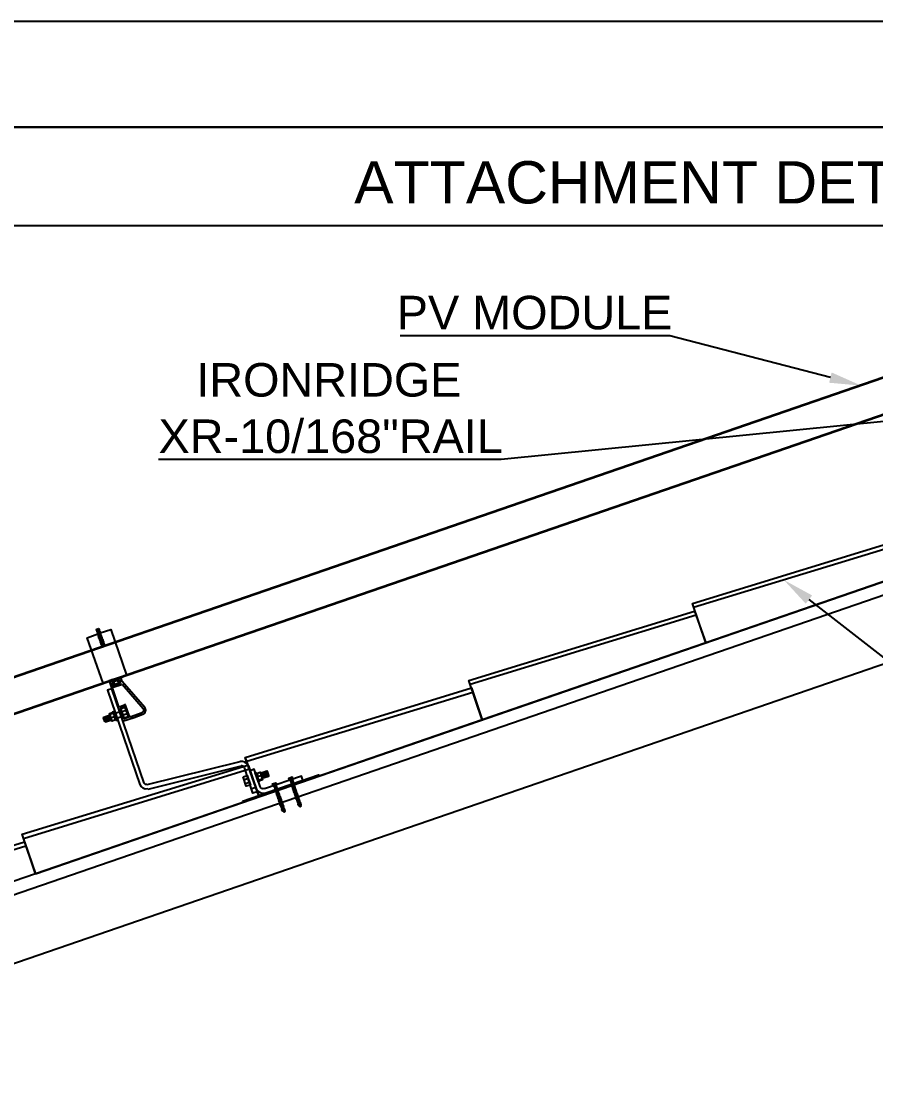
# Model space of a CAD drawing. Header units: inches. Extents: x 347 to 7477, y 1065 to 7514.
# Drawn here: x 2729.4 to 2971.6, y 5603.1 to 5907.4 of the extents above; entities that cross this region are included whole.
import ezdxf

# ---------------------------------------------------------------- set-up
doc = ezdxf.new("R2010")
doc.units = ezdxf.units.IN
doc.header["$MEASUREMENT"] = 0
for name, color, linetype in [('PDF6_0', 7, 'Continuous'), ('PDF6_PDF15_PV-ROOF', 7, 'Continuous'), ('PDF6_PDF15_STRUCTURE', 7, 'Continuous'), ('PDF6_PDF4_Geometry', 7, 'Continuous'), ('PDF6_PDF_Geometry', 7, 'Continuous'), ('PDF6_Text', 7, 'Continuous')]:
    doc.layers.add(name, color=color, linetype=linetype)
for name, color, linetype, true_color in [('PDF6_PDF15_A-PV-HARDWARE', 7, 'Continuous', 0xd9d9d9), ('PDF6_PDF15_PV-ARRAY-MOUNT', 7, 'Continuous', 0x720000), ('PDF6_PDF15_PV-ARRAY-RAIL', 7, 'Continuous', 0x009325)]:
    doc.layers.add(name, color=color, linetype=linetype, true_color=true_color)
doc.styles.add('PDF Arial', font='arial.ttf')

msp = doc.modelspace()

# ---------------------------------------------------------------- linework, layer by layer
at = {"layer": 'PDF6_0', "lineweight": 25}
msp.add_lwpolyline([(2162.57, 5907.37), (2162.57, 4807.46), (3862.43, 4807.46), (3862.43, 5907.37)], close=True, dxfattribs=at)
for points in [[(2958.78, 5806.38), (2913.28, 5818.18), (2836.81, 5818.18)], [(2975.85, 5794.12), (2865.42, 5783.13), (2768.24, 5783.13)], [(2952.7, 5743.44), (3011, 5698.12), (3148.95, 5698.12)]]:
    msp.add_lwpolyline(points, dxfattribs=at)
at = {"layer": 'PDF6_0', "transparency": 33554559}
for points in [[(2959.14, 5807.83), (2967.5, 5804.11), (2958.42, 5804.92)], [(2951.79, 5742.26), (2945.61, 5748.98), (2953.6, 5744.62)]]:
    msp.add_solid(points, dxfattribs=at)
at = {"layer": 'PDF6_PDF15_A-PV-HARDWARE', "lineweight": 25}
for points in [[(2751.71, 5733.99), (2754.71, 5734.99), (2759.16, 5722.01), (2752.53, 5719.74), (2747.99, 5732.63), (2750.99, 5733.72)], [(2750.71, 5734.99), (2750.53, 5734.81), (2751.44, 5735.08)], [(2750.53, 5734.81), (2750.71, 5734.81), (2750.62, 5734.63), (2751.53, 5734.99)], [(2750.62, 5734.63), (2750.8, 5734.63), (2750.71, 5734.54), (2751.53, 5734.81)], [(2751.26, 5735.17), (2750.71, 5734.99), (2751.26, 5735.17)], [(2750.71, 5734.81), (2751.26, 5734.99), (2751.44, 5735.08), (2751.26, 5735.17)], [(2750.71, 5734.54), (2750.9, 5734.45), (2750.71, 5734.36), (2751.53, 5734.63)], [(2750.71, 5734.36), (2750.9, 5734.36), (2750.8, 5734.18), (2751.62, 5734.45)], [(2750.8, 5734.63), (2751.35, 5734.81), (2751.53, 5734.99), (2751.26, 5734.99)], [(2750.8, 5734.18), (2750.9, 5734.18), (2750.9, 5733.99), (2751.71, 5734.36)], [(2750.9, 5734.45), (2751.44, 5734.63), (2751.53, 5734.81), (2751.35, 5734.81)], [(2750.9, 5734.36), (2751.53, 5734.54), (2751.53, 5734.63), (2751.44, 5734.63)], [(2750.9, 5734.18), (2751.53, 5734.36), (2751.62, 5734.45), (2751.53, 5734.54)], [(2750.9, 5733.99), (2750.99, 5733.99), (2750.9, 5733.81), (2751.71, 5734.18)], [(2750.9, 5733.81), (2751.08, 5733.81), (2750.9, 5733.72), (2751.8, 5733.99)], [(2750.9, 5733.72), (2751.08, 5733.63), (2750.99, 5733.54), (2751.89, 5733.81)], [(2750.99, 5733.99), (2751.53, 5734.18), (2751.71, 5734.36), (2751.53, 5734.36)], [(2750.99, 5733.54), (2751.17, 5733.54), (2751.08, 5733.36), (2751.89, 5733.63)], [(2751.08, 5733.81), (2751.62, 5733.99), (2751.71, 5734.18), (2751.53, 5734.18)], [(2751.08, 5733.63), (2751.71, 5733.9), (2751.8, 5733.99), (2751.62, 5733.99)], [(2751.08, 5733.36), (2751.26, 5733.36), (2751.08, 5733.18), (2751.89, 5733.54)], [(2751.08, 5733.18), (2751.26, 5733.18), (2751.17, 5733.09), (2751.99, 5733.36)], [(2751.17, 5733.54), (2751.71, 5733.72), (2751.89, 5733.81), (2751.71, 5733.9)], [(2751.17, 5733.09), (2751.26, 5732.99), (2751.26, 5732.9), (2752.08, 5733.18)], [(2751.26, 5735.17), (2751.26, 5735.17)], [(2751.26, 5733.36), (2751.8, 5733.54), (2751.89, 5733.63), (2751.71, 5733.72)], [(2751.26, 5733.18), (2751.89, 5733.36), (2751.89, 5733.54), (2751.8, 5733.54)], [(2751.26, 5732.99), (2751.89, 5733.18), (2751.99, 5733.36), (2751.89, 5733.36)], [(2751.26, 5732.9), (2751.35, 5732.9), (2751.26, 5732.81), (2752.08, 5732.99)], [(2751.26, 5732.81), (2751.44, 5732.72), (2751.26, 5732.54), (2752.17, 5732.9)], [(2751.35, 5732.9), (2751.89, 5733.09), (2752.08, 5733.18), (2751.89, 5733.18)], [(2751.44, 5732.72), (2751.99, 5732.9), (2752.08, 5732.99), (2751.89, 5733.09)], [(2751.53, 5732.54), (2752.08, 5732.81), (2752.17, 5732.9), (2751.99, 5732.9)], [(2751.53, 5732.36), (2752.08, 5732.54), (2752.26, 5732.72), (2752.08, 5732.81)], [(2755.98, 5731.36), (2749.26, 5729)], [(2751.26, 5732.54), (2751.53, 5732.54), (2751.35, 5732.45), (2752.26, 5732.72)], [(2751.35, 5732.45), (2751.53, 5732.36), (2751.44, 5732.27), (2752.26, 5732.54)], [(2751.44, 5732.27), (2751.62, 5732.27), (2751.53, 5732.18), (2752.26, 5732.36)], [(2751.53, 5732.18), (2751.71, 5732.09), (2751.53, 5732), (2752.35, 5732.27)], [(2751.53, 5732), (2751.71, 5732), (2751.62, 5731.81), (2752.44, 5732.09)], [(2751.62, 5732.27), (2752.17, 5732.45), (2752.26, 5732.54), (2752.08, 5732.54)], [(2751.62, 5731.81), (2751.71, 5731.81), (2751.71, 5731.63), (2752.53, 5732)], [(2751.71, 5732.09), (2752.26, 5732.27), (2752.26, 5732.36), (2752.17, 5732.45)], [(2751.71, 5732), (2752.26, 5732.18), (2752.35, 5732.27), (2752.26, 5732.27)], [(2751.71, 5731.81), (2752.26, 5732), (2752.44, 5732.09), (2752.26, 5732.18)], [(2751.71, 5731.63), (2751.8, 5731.54), (2751.71, 5731.45), (2752.53, 5731.81)], [(2751.71, 5731.45), (2751.89, 5731.45), (2751.71, 5731.36), (2752.62, 5731.63)], [(2751.71, 5731.36), (2751.89, 5731.27), (2751.8, 5731.18), (2752.71, 5731.45)], [(2751.8, 5731.54), (2752.35, 5731.81), (2752.53, 5732), (2752.26, 5732)], [(2751.8, 5731.18), (2751.99, 5731.18), (2751.89, 5731), (2752.71, 5731.27)], [(2751.89, 5731.45), (2752.44, 5731.63), (2752.53, 5731.81), (2752.35, 5731.81)], [(2751.89, 5731.27), (2752.53, 5731.54), (2752.62, 5731.63), (2752.44, 5731.63)], [(2751.89, 5731), (2752.08, 5731), (2751.89, 5730.81), (2752.71, 5731.18)], [(2751.89, 5730.81), (2752.08, 5730.81), (2751.99, 5730.72), (2752.8, 5731)], [(2751.99, 5731.18), (2752.53, 5731.36), (2752.71, 5731.45), (2752.53, 5731.54)], [(2751.99, 5730.72), (2752.08, 5730.63), (2752.08, 5730.54), (2752.89, 5730.81)], [(2752.08, 5731), (2752.62, 5731.18), (2752.71, 5731.27), (2752.53, 5731.36)], [(2752.08, 5730.81), (2752.71, 5731), (2752.71, 5731.18), (2752.62, 5731.18)], [(2752.08, 5730.63), (2752.71, 5730.81), (2752.8, 5731), (2752.71, 5731)], [(2752.08, 5730.54), (2752.17, 5730.54), (2752.08, 5730.36), (2752.89, 5730.63)], [(2752.08, 5730.36), (2752.26, 5730.36), (2752.08, 5730.18), (2752.98, 5730.54)], [(2752.08, 5730.18), (2752.26, 5730.18), (2752.17, 5730.09), (2753.07, 5730.36)], [(2752.17, 5730.54), (2752.71, 5730.72), (2752.89, 5730.81), (2752.71, 5730.81)], [(2752.26, 5730), (2752.17, 5730.09)], [(2752.26, 5730.36), (2752.8, 5730.54), (2752.89, 5730.63), (2752.71, 5730.72)], [(2752.26, 5730.18), (2752.89, 5730.36), (2752.98, 5730.54), (2752.8, 5730.54)], [(2752.89, 5730.36), (2753.07, 5730.36), (2752.98, 5730.27)], [(2756.16, 5721.01), (2756.16, 5720.92), (2755.53, 5720.73), (2755.53, 5720.64), (2755.62, 5720.55), (2756.16, 5720.73), (2756.34, 5720.92), (2755.53, 5720.64), (2756.34, 5720.92), (2756.16, 5720.73), (2755.62, 5720.55), (2755.53, 5720.46), (2755.71, 5720.46), (2755.53, 5720.37)], [(2755.71, 5720.28), (2756.34, 5720.46), (2756.44, 5720.55), (2756.25, 5720.64), (2756.34, 5720.73), (2756.16, 5720.73), (2756.34, 5720.73), (2755.53, 5720.46), (2755.62, 5720.55), (2755.53, 5720.64)], [(2755.71, 5720.46), (2756.25, 5720.64)], [(2756.16, 5720.92), (2756.34, 5720.92)], [(2755.62, 5720.19), (2755.71, 5720.28), (2755.53, 5720.37), (2756.44, 5720.55)], [(2755.53, 5720.1), (2755.71, 5719.37)], [(2756.34, 5720.46), (2756.53, 5720.46)], [(2756.62, 5720.55), (2756.89, 5719.74)], [(2755.71, 5711.11), (2757.8, 5711.92)], [(2757.34, 5711.47), (2757.25, 5711.74)], [(2757.53, 5710.74), (2757.43, 5711.74)], [(2757.71, 5710.29), (2757.62, 5711.83)], [(2757.89, 5710.38), (2757.89, 5711.74), (2758.98, 5712.11)], [(2752.71, 5709.93), (2752.71, 5710.11), (2753.17, 5708.75), (2752.98, 5708.84), (2752.62, 5709.93), (2752.71, 5710.11), (2754.53, 5710.74), (2754.53, 5709.2)], [(2752.98, 5709.11), (2752.89, 5710.2)], [(2753.26, 5708.75), (2753.07, 5710.29)], [(2753.17, 5708.75), (2754.98, 5709.29)], [(2753.44, 5708.84), (2753.26, 5710.29)], [(2753.62, 5708.93), (2753.53, 5710.38)], [(2753.8, 5708.93), (2753.71, 5710.47)], [(2753.98, 5709.02), (2753.89, 5710.56)], [(2754.16, 5709.11), (2754.07, 5710.56)], [(2756.07, 5709.29), (2755.07, 5708.93), (2754.35, 5711.11), (2755.35, 5711.47)], [(2754.35, 5709.11), (2754.35, 5710.65)], [(2754.44, 5710.93), (2755.35, 5711.29)], [(2754.71, 5709.29), (2754.71, 5710.11)], [(2755.8, 5710.2), (2754.8, 5709.93)], [(2754.89, 5709.29), (2754.89, 5709.38)], [(2756.16, 5709.74), (2758.25, 5710.47)], [(2758.07, 5710.47), (2758.07, 5710.93)], [(2759.34, 5711.02), (2758.25, 5710.65)], [(2796.03, 5694.12), (2797.03, 5694.49), (2797.76, 5692.31), (2796.76, 5692.04)], [(2798.94, 5694.76), (2797.12, 5694.12)], [(2797.21, 5694.12), (2797.21, 5694.12)], [(2797.39, 5694.21), (2797.39, 5693.31)], [(2799.39, 5693.4), (2799.48, 5693.58), (2799.12, 5694.67), (2798.94, 5694.76), (2799.39, 5693.31), (2797.58, 5692.67)], [(2797.58, 5694.31), (2797.58, 5692.76)], [(2797.76, 5694.31), (2797.85, 5692.85)], [(2797.94, 5694.4), (2798.03, 5692.85)], [(2798.12, 5694.49), (2798.21, 5692.94)], [(2798.3, 5694.49), (2798.39, 5693.03)], [(2798.48, 5694.58), (2798.58, 5693.13)], [(2798.67, 5694.67), (2798.85, 5693.13)], [(2798.85, 5694.67), (2799.03, 5693.22)], [(2799.12, 5694.31), (2799.21, 5693.31)], [(2799.39, 5693.58), (2799.39, 5693.31)], [(2792.49, 5692.31), (2793.58, 5692.76)], [(2792.85, 5691.31), (2794.03, 5691.67)], [(2797.67, 5692.49), (2796.76, 5692.22)]]:
    msp.add_lwpolyline(points, dxfattribs=at)
for points in [[(2757.25, 5719.92), (2756.98, 5720.64), (2755.07, 5719.92), (2755.35, 5719.28)], [(2755.35, 5711.74), (2755.53, 5711.74), (2756.44, 5709.11), (2756.34, 5709.11)], [(2759.61, 5710.2), (2758.52, 5709.84), (2757.53, 5712.56), (2758.71, 5712.92)], [(2792.22, 5693.13), (2793.4, 5693.58), (2794.31, 5690.85), (2793.13, 5690.49)], [(2796.76, 5691.67), (2796.58, 5691.67), (2795.67, 5694.31), (2795.76, 5694.4)]]:
    msp.add_lwpolyline(points, close=True, dxfattribs=at)
msp.add_lwpolyline([(2795.78, 5694.49, -0.221789), (2796.3, 5693.31), (2797.3, 5693.58)], format="xyb", dxfattribs=at)
for centre, radius, start, end in [((2756.12, 5711.52), 0.863, 159.5106, 210.7726), ((2756.3, 5711.06), 0.863, 176.6106, 231.3116), ((2757.21, 5710.24), 1.5, 177.6599, 227.6807), ((2795.62, 5692.63), 0.863, 354.5783, 49.2792), ((2795.9, 5692.08), 0.863, 339.5051, 30.7726)]:
    msp.add_arc(centre, radius, start, end, dxfattribs=at)
at = {"layer": 'PDF6_PDF15_PV-ARRAY-MOUNT', "lineweight": 25}
for points in [[(2764.15, 5691.4), (2754.98, 5718.1), (2753.8, 5717.74), (2762.97, 5691.04)], [(2765.06, 5690.95), (2791.4, 5697.48)], [(2765.34, 5689.67), (2791.76, 5696.3)], [(2793.76, 5696.3), (2796.21, 5688.95), (2795.03, 5688.58), (2792.58, 5695.85)], [(2800.66, 5690.85), (2800.57, 5691.22), (2801.48, 5691.49), (2801.57, 5691.13)], [(2800.57, 5690.76), (2801.75, 5691.13), (2800.57, 5690.67)], [(2800.94, 5690.85), (2800.85, 5691.31)], [(2801.39, 5691.04), (2801.3, 5691.4)], [(2805.3, 5692.4), (2805.2, 5692.76), (2806.11, 5693.13), (2806.2, 5692.76)], [(2805.2, 5692.31), (2806.39, 5692.67), (2805.2, 5692.31)], [(2805.57, 5692.49), (2805.39, 5692.85)], [(2806.02, 5692.58), (2805.84, 5693.03)], [(2795.85, 5690.13), (2794.67, 5689.76)], [(2801.66, 5688.49), (2801.66, 5688.49)], [(2801.75, 5688.13), (2801.75, 5688.13)], [(2801.84, 5687.86), (2801.84, 5687.86)], [(2801.94, 5687.68), (2801.94, 5687.68)], [(2802.03, 5687.4), (2802.03, 5687.4)], [(2802.39, 5688.49), (2802.39, 5688.49)], [(2802.48, 5688.31), (2802.48, 5688.31)], [(2802.57, 5688.04), (2802.57, 5688.04)], [(2802.66, 5687.77), (2802.66, 5687.77)], [(2802.84, 5687.49), (2802.84, 5687.49)], [(2802.84, 5687.22), (2802.84, 5687.22)], [(2806.2, 5690.04), (2806.2, 5690.04)], [(2806.29, 5690.13), (2806.29, 5690.13)], [(2806.29, 5689.76), (2806.29, 5689.76)], [(2806.39, 5689.49), (2806.39, 5689.49)], [(2806.48, 5689.67), (2806.48, 5689.67)], [(2806.48, 5689.22), (2806.48, 5689.22)], [(2806.66, 5688.95), (2806.66, 5688.95)], [(2806.66, 5688.67), (2806.66, 5688.67)], [(2806.84, 5688.49), (2806.84, 5688.49)], [(2806.84, 5688.22), (2806.84, 5688.22)], [(2806.93, 5687.86), (2806.93, 5687.86)], [(2807.02, 5690.04), (2807.02, 5690.04)], [(2807.02, 5687.68), (2807.02, 5687.68)], [(2807.11, 5689.86), (2807.11, 5689.86)], [(2807.11, 5689.49), (2807.2, 5689.31), (2807.29, 5689.04)], [(2807.11, 5687.4), (2807.11, 5687.4)], [(2807.2, 5689.58), (2807.2, 5689.58)], [(2807.29, 5689.31), (2807.29, 5689.31)], [(2807.38, 5689.04), (2807.38, 5689.04)], [(2807.48, 5688.86), (2807.48, 5688.86)], [(2807.57, 5688.49), (2807.57, 5688.49)], [(2807.57, 5687.95), (2807.57, 5687.95)], [(2807.66, 5688.31), (2807.66, 5688.31)], [(2807.75, 5688.04), (2807.75, 5688.04)], [(2807.84, 5687.77), (2807.84, 5687.77)], [(2807.93, 5687.49), (2807.93, 5687.49)], [(2808.02, 5687.22), (2808.02, 5687.22)], [(2802.12, 5687.13), (2802.12, 5687.13)], [(2802.21, 5686.86), (2802.21, 5686.86)], [(2802.3, 5687.04), (2802.3, 5687.04)], [(2802.3, 5686.59), (2802.3, 5686.59)], [(2802.39, 5686.31), (2802.39, 5686.31)], [(2802.48, 5686.04), (2802.48, 5686.04)], [(2802.57, 5685.86), (2802.57, 5685.86)], [(2802.57, 5685.59), (2802.57, 5685.59)], [(2802.75, 5685.22), (2802.75, 5685.22)], [(2802.84, 5685.04), (2802.84, 5685.04)], [(2802.93, 5684.77), (2802.93, 5684.77)], [(2803.03, 5686.95), (2803.03, 5686.95)], [(2803.03, 5686.68), (2803.03, 5686.68)], [(2803.03, 5684.5), (2803.03, 5684.5)], [(2803.12, 5686.5), (2803.12, 5686.5)], [(2803.12, 5684.22), (2803.12, 5684.22)], [(2803.21, 5686.22), (2803.21, 5686.22)], [(2803.3, 5685.86), (2803.3, 5685.86)], [(2803.3, 5685.59), (2803.3, 5685.59)], [(2803.3, 5684.13), (2803.3, 5684.13)], [(2803.39, 5685.68), (2803.39, 5685.68)], [(2803.48, 5685.41), (2803.48, 5685.41)], [(2803.57, 5685.04), (2803.66, 5684.86)], [(2803.66, 5685.13), (2803.66, 5685.13)], [(2803.66, 5684.86), (2803.66, 5684.86)], [(2803.75, 5684.68), (2803.75, 5684.68)], [(2803.84, 5684.32), (2803.84, 5684.32)], [(2807.2, 5687.13), (2807.2, 5687.13)], [(2807.29, 5686.86), (2807.29, 5686.86)], [(2807.38, 5686.68), (2807.38, 5686.68)], [(2807.48, 5686.59), (2807.57, 5686.4)], [(2807.48, 5686.31), (2807.48, 5686.31)], [(2807.66, 5686.04), (2807.66, 5686.04)], [(2807.66, 5685.86), (2807.66, 5685.86)], [(2807.75, 5685.59), (2807.75, 5685.59)], [(2807.84, 5685.5), (2807.93, 5685.41)], [(2807.84, 5685.31), (2807.84, 5685.31)], [(2807.93, 5685.04), (2807.93, 5685.04)], [(2807.93, 5685.04), (2807.93, 5685.04)], [(2808.02, 5685.22), (2808.02, 5685.22)], [(2808.11, 5686.95), (2808.11, 5686.95)], [(2808.11, 5686.4), (2808.11, 5686.4)], [(2808.2, 5686.68), (2808.2, 5686.68)], [(2808.2, 5686.5), (2808.2, 5686.5)], [(2808.38, 5686.22), (2808.38, 5686.22)], [(2808.47, 5685.95), (2808.47, 5685.95)], [(2808.57, 5685.68), (2808.57, 5685.68)], [(2808.57, 5685.31), (2808.57, 5685.31)], [(2808.66, 5685.41), (2808.66, 5685.41)], [(2808.75, 5685.13), (2808.75, 5685.13)], [(2808.75, 5685.13), (2808.75, 5685.13)], [(2803.21, 5684.04), (2803.21, 5684.04)], [(2803.21, 5683.68), (2803.21, 5683.68)], [(2803.39, 5683.5), (2803.39, 5683.5)], [(2803.39, 5683.5), (2803.39, 5683.5)], [(2803.93, 5684.04), (2803.93, 5684.04)], [(2803.93, 5683.77), (2803.93, 5683.77)], [(2804.02, 5683.86), (2804.02, 5683.86)], [(2804.12, 5683.59), (2804.12, 5683.59)], [(2804.12, 5683.59), (2804.12, 5683.59)]]:
    msp.add_lwpolyline(points, dxfattribs=at)
for points in [[(2798.22, 5689.82, -0.414214), (2797.03, 5690.4), (2795.4, 5695.3), (2794.22, 5694.85), (2795.85, 5690.04)], [(2795.79, 5690.08, 0.414214), (2798.67, 5688.67), (2809.2, 5692.22), (2808.75, 5693.4), (2798.3, 5689.76)], [(2800.94, 5690.67), (2801.66, 5688.67), (2801.66, 5688.49, 0.019607), (2801.99, 5688.57, -0.015171), (2802.22, 5688.58, -0.183367), (2802.39, 5688.49), (2802.39, 5688.31, 0.183331), (2802.29, 5688.3, 0.015173), (2802.1, 5688.31, -0.019609), (2801.74, 5688.24, -0.082947), (2801.66, 5688.23)], [(2801.48, 5690.85), (2802.21, 5688.86), (2802.3, 5688.49, 0.063555), (2802.38, 5688.62, 0.021195), (2802.19, 5688.58, 0.003428), (2801.68, 5688.52, -0.207224), (2801.63, 5688.52, -0.015268), (2801.71, 5688.54)], [(2805.57, 5692.31), (2806.2, 5690.22), (2806.29, 5690.04, 0.019607), (2806.62, 5690.12, -0.015173), (2806.79, 5690.18, -0.021192), (2806.98, 5690.22)], [(2806.11, 5692.49), (2806.84, 5690.4), (2806.93, 5690.13, -0.063555), (2806.93, 5690.04), (2807.02, 5689.86, 0.183367), (2806.91, 5689.94)], [(2801.72, 5688.34, 0.207224), (2801.82, 5688.31, -0.003428), (2802.34, 5688.42)], [(2802.47, 5688.34, -0.063555), (2802.39, 5688.22), (2802.48, 5688.04, 0.063553), (2802.57, 5688.1, 0.021186), (2802.36, 5688.04, 0.015173), (2802.12, 5688.05, -0.019607), (2801.83, 5687.98, -0.082964), (2801.72, 5687.95)], [(2801.74, 5688.17, -0.015271), (2801.84, 5688.22), (2801.75, 5688.4)], [(2802.46, 5687.97, 0.183363), (2802.36, 5688.02, 0.003429), (2801.84, 5687.95), (2801.84, 5688.13)], [(2801.93, 5687.5, 0.207221), (2802.08, 5687.51, -0.003429), (2802.55, 5687.58, -0.183367), (2802.66, 5687.49), (2802.55, 5687.7, 0.183363), (2802.5, 5687.76, 0.063553), (2802.57, 5687.86), (2802.57, 5687.77)], [(2801.94, 5687.86), (2802.03, 5687.68), (2802.02, 5687.45, 0.019609), (2802.3, 5687.51, -0.015173), (2802.56, 5687.55, -0.02119), (2802.75, 5687.56, -0.063553), (2802.75, 5687.4), (2802.83, 5687.25, -0.063555), (2802.84, 5687.13), (2802.84, 5686.95)], [(2802.78, 5687.31, 0.021188), (2802.64, 5687.35, 0.003424), (2802.12, 5687.31), (2802.21, 5687.22, 0.015276), (2802.1, 5687.14, -0.08295), (2801.99, 5687.13)], [(2802.75, 5687.21, 0.183362), (2802.71, 5687.27, 0.015173), (2802.49, 5687.23)], [(2806.17, 5690.04, 0.082964), (2806.24, 5690.05, -0.015273), (2806.26, 5690.17)], [(2806.29, 5689.95), (2806.39, 5689.86, 0.015276), (2806.28, 5689.77, 0.082962), (2806.32, 5689.83, -0.003424), (2806.82, 5689.9, -0.021192), (2806.98, 5689.94, -0.063553), (2806.95, 5689.85)], [(2806.28, 5689.87, 0.019609), (2806.61, 5689.92, -0.015173), (2806.83, 5689.92)], [(2806.9, 5690.08, 0.183367), (2806.82, 5690.17, 0.003424), (2806.33, 5690.08)], [(2806.39, 5689.67), (2806.43, 5689.55, 0.015276), (2806.38, 5689.5, 0.082952), (2806.48, 5689.49), (2806.58, 5689.33, -0.003428), (2807.01, 5689.4, -0.021195), (2807.17, 5689.35, 0.183367), (2807.1, 5689.38, 0.015173), (2806.88, 5689.35)], [(2806.79, 5689.37, -0.019609), (2806.44, 5689.34, 0.207224), (2806.55, 5689.31, 0.015276), (2806.46, 5689.23, 0.082952), (2806.57, 5689.22)], [(2807.08, 5689.13, -0.021186), (2807.3, 5689.19, -0.063553), (2807.18, 5689.11, 0.003429), (2806.73, 5689.04, -0.207224), (2806.61, 5689.1, 0.015267), (2806.52, 5689.08)], [(2806.62, 5688.88, 0.207224), (2806.7, 5688.83, 0.015267), (2806.63, 5688.81, 0.082954), (2806.73, 5688.77)], [(2806.66, 5689.22), (2806.66, 5689.04, 0.019607), (2806.98, 5689.12)], [(2807.06, 5688.87, -0.019609), (2806.75, 5688.77), (2806.66, 5688.95)], [(2806.68, 5688.49, 0.082953), (2806.81, 5688.51, 0.207224), (2806.91, 5688.5)], [(2807.39, 5688.92, -0.063553), (2807.27, 5688.84, 0.003429), (2806.8, 5688.78)], [(2806.8, 5688.57, -0.003428), (2807.28, 5688.58, -0.021195), (2807.46, 5688.62, -0.063555), (2807.48, 5688.49), (2807.57, 5688.31, -0.063555), (2807.57, 5688.22), (2807.66, 5688.04)], [(2807.48, 5688.3, 0.183331), (2807.38, 5688.3, 0.015173), (2807.18, 5688.31, -0.019607), (2806.83, 5688.25, -0.015264), (2806.85, 5688.28)], [(2807.38, 5688.67), (2807.38, 5688.58, 0.015173), (2807.12, 5688.54, -0.019607), (2806.84, 5688.49), (2806.84, 5688.67)], [(2806.84, 5688.4), (2806.93, 5688.31, -0.003428), (2807.42, 5688.42, -0.021192), (2807.62, 5688.4)], [(2807.64, 5688.11, 0.021195), (2807.51, 5688.15, 0.003428), (2807.03, 5688.06, -0.207224), (2806.89, 5688.07)], [(2806.93, 5688.13), (2807.02, 5687.95, -0.082954), (2806.9, 5687.99, -0.015267), (2806.97, 5688.01, 0.019609), (2807.24, 5688.05, -0.015173), (2807.47, 5688.11)], [(2807.07, 5687.69, -0.082951), (2806.97, 5687.72, -0.015267), (2807.1, 5687.7, 0.019607), (2807.43, 5687.75)], [(2806.99, 5687.79, 0.207224), (2807.12, 5687.79, -0.003428), (2807.64, 5687.84, -0.021192), (2807.75, 5687.83, -0.063553), (2807.65, 5687.76, -0.183363), (2807.75, 5687.68), (2807.84, 5687.49)], [(2807, 5689.04, -0.015173), (2807.2, 5689.03, -0.183363), (2807.29, 5688.95), (2807.38, 5688.86)], [(2807.04, 5689.57, 0.063553), (2807.11, 5689.65, 0.021192), (2807.01, 5689.66, -0.183367), (2807.11, 5689.58), (2807.02, 5689.76)], [(2807.02, 5687.86), (2807.11, 5687.68), (2807.2, 5687.49, 0.015267), (2807.06, 5687.45, 0.019609), (2807.42, 5687.5, -0.015173), (2807.71, 5687.55, -0.183362), (2807.74, 5687.48, 0.063553), (2807.84, 5687.56)], [(2807.29, 5688.75, 0.183362), (2807.23, 5688.83, 0.015173), (2807.03, 5688.78)], [(2807.81, 5687.63, 0.021186), (2807.63, 5687.57, 0.003429), (2807.16, 5687.51, -0.207224), (2807.08, 5687.52)], [(2807.08, 5687.45, 0.082954), (2807.2, 5687.4), (2807.29, 5687.22, 0.019609), (2807.61, 5687.28, -0.015173), (2807.83, 5687.29, -0.183367), (2807.9, 5687.26)], [(2807.17, 5687.34, 0.207224), (2807.24, 5687.29, 0.015267), (2807.15, 5687.27)], [(2807.84, 5687.4), (2807.93, 5687.22, -0.063555), (2807.93, 5687.13), (2808.02, 5687.04, 0.183367), (2807.91, 5687.04, 0.015173), (2807.66, 5687.05, -0.019607), (2807.28, 5686.98, -0.015264), (2807.3, 5687.01)], [(2807.35, 5687.23, -0.003429), (2807.87, 5687.31, 0.021188), (2807.73, 5687.29)], [(2807.73, 5688.07, -0.063555), (2807.66, 5687.95), (2807.75, 5687.77)], [(2802.14, 5686.97, -0.015264), (2802.21, 5687.04), (2802.21, 5686.95, 0.019607), (2802.53, 5687.03, -0.015173), (2802.78, 5687.03, -0.183331), (2802.84, 5687.03)], [(2802.3, 5686.86), (2802.39, 5686.68, -0.207224), (2802.26, 5686.7, -0.003428), (2802.79, 5686.79, -0.021195), (2803.01, 5686.75, 0.183367), (2802.91, 5686.77, 0.015173), (2802.67, 5686.69, -0.019606), (2802.34, 5686.63, -0.082952), (2802.2, 5686.59)], [(2802.22, 5686.97, -0.003428), (2802.74, 5687.04, -0.021195), (2802.92, 5686.98, -0.063555), (2802.93, 5686.86), (2802.93, 5686.68)], [(2802.39, 5686.59), (2802.39, 5686.4, 0.015273), (2802.3, 5686.36, 0.082947), (2802.37, 5686.41, 0.019607), (2802.71, 5686.48)], [(2802.39, 5686.31), (2802.48, 5686.13, -0.082954), (2802.36, 5686.18, -0.015267), (2802.43, 5686.2, 0.207224), (2802.55, 5686.22)], [(2802.44, 5686.42, -0.003429), (2802.95, 5686.49, 0.063553), (2803.03, 5686.56)], [(2803.1, 5686.16, 0.183363), (2803.02, 5686.22, 0.003429), (2802.53, 5686.14, 0.019606), (2802.84, 5686.15, -0.015172), (2803.06, 5686.21)], [(2802.53, 5685.86, 0.082964), (2802.64, 5685.86, 0.015271), (2802.57, 5685.77), (2802.66, 5685.68, -0.003428), (2803.15, 5685.79)], [(2802.57, 5686.04), (2802.56, 5685.89, 0.019607), (2802.94, 5685.96, -0.015173), (2803.1, 5686.03, -0.021192), (2803.21, 5686.04), (2803.21, 5685.95, 0.183367), (2803.09, 5685.95)], [(2803.09, 5686.03, 0.003429), (2802.62, 5685.96, -0.207221), (2802.57, 5685.96)], [(2802.64, 5685.7, 0.019609), (2802.98, 5685.74, -0.015173), (2803.2, 5685.75)], [(2803.01, 5686.8, -0.063555), (2803.03, 5686.68), (2803.03, 5686.5, 0.021192), (2802.92, 5686.48, 0.015173), (2802.66, 5686.41)], [(2802.84, 5685.22), (2802.84, 5685.04, -0.082954), (2802.73, 5685.09, -0.015267), (2802.79, 5685.11, 0.019609), (2803.15, 5685.14, -0.015173), (2803.35, 5685.18)], [(2802.75, 5685.5), (2802.84, 5685.41, -0.003428), (2803.34, 5685.52, -0.183331), (2803.39, 5685.49, 0.021192), (2803.28, 5685.48, 0.015173), (2803.1, 5685.5)], [(2803.47, 5685.44, -0.063555), (2803.39, 5685.31), (2803.48, 5685.13, 0.063555), (2803.56, 5685.26, 0.021195), (2803.37, 5685.22, 0.003428), (2802.86, 5685.16, -0.207224), (2802.81, 5685.16)], [(2802.83, 5684.77, 0.082952), (2802.94, 5684.77, 0.019606), (2803.3, 5684.88, -0.015173), (2803.53, 5684.91, -0.063553), (2803.5, 5684.85, -0.183363), (2803.57, 5684.76)], [(2802.97, 5684.93, 0.015267), (2802.89, 5684.91, 0.207224), (2803, 5684.86)], [(2803.66, 5684.77), (2803.66, 5684.68, 0.183367), (2803.55, 5684.68, 0.015173), (2803.3, 5684.69, -0.019607), (2803.01, 5684.62, -0.082964), (2802.9, 5684.59)], [(2803, 5686.23, -0.021186), (2803.21, 5686.29, -0.063553), (2803.12, 5686.22), (2803.03, 5686.31, 0.183363), (2802.93, 5686.4)], [(2802.93, 5685.04), (2803.03, 5684.86, -0.003429), (2803.45, 5684.94, -0.021186), (2803.63, 5685)], [(2803.7, 5684.52, 0.063555), (2803.74, 5684.66, 0.021195), (2803.54, 5684.66, 0.003429), (2803.03, 5684.59), (2803.03, 5684.77)], [(2803.65, 5684.4, -0.021195), (2803.81, 5684.36, 0.183367), (2803.75, 5684.41), (2803.75, 5684.5, 0.015172), (2803.46, 5684.42, -0.019608), (2803.09, 5684.35, -0.003428), (2803.56, 5684.45)], [(2803.12, 5684.5), (2803.12, 5684.32, 0.207224), (2803.19, 5684.32)], [(2803.7, 5684.15, 0.003428), (2803.22, 5684.1, 0.015264), (2803.14, 5684.06)], [(2803.19, 5685.67, -0.021195), (2803.37, 5685.71, -0.063555), (2803.39, 5685.59), (2803.39, 5685.41)], [(2803.28, 5685.98, -0.063555), (2803.21, 5685.86), (2803.3, 5685.68)], [(2803.21, 5684.22), (2803.21, 5684.04, 0.019607), (2803.53, 5684.12, -0.015173), (2803.78, 5684.13, -0.183331), (2803.84, 5684.13)], [(2803.74, 5684.21, -0.021192), (2803.84, 5684.22), (2803.84, 5684.04), (2803.93, 5683.86)], [(2807.29, 5687.13), (2807.38, 5686.95, -0.003429), (2807.81, 5687.03, -0.021195), (2808, 5687.02)], [(2807.37, 5686.69, -0.015276), (2807.44, 5686.7, 0.207224), (2807.54, 5686.68)], [(2807.38, 5686.86), (2807.48, 5686.68, -0.003428), (2807.97, 5686.79, -0.021195), (2808.09, 5686.75, -0.063555), (2808.06, 5686.7)], [(2808.02, 5686.76, 0.183362), (2807.96, 5686.84, 0.015173), (2807.75, 5686.78, -0.019608), (2807.42, 5686.78)], [(2807.44, 5686.52, 0.207224), (2807.52, 5686.47, 0.015267), (2807.43, 5686.45)], [(2808.2, 5686.4), (2808.2, 5686.22, 0.015173), (2807.94, 5686.18, -0.019608), (2807.66, 5686.13), (2807.57, 5686.31, -0.082951), (2807.43, 5686.37, 0.019609), (2807.79, 5686.47, -0.015173), (2808.04, 5686.49)], [(2808.27, 5686.16, 0.183363), (2808.2, 5686.22, 0.063553), (2808.3, 5686.29, 0.021186), (2808.08, 5686.23, 0.003429), (2807.62, 5686.14, 0.015267), (2807.52, 5686.18, -0.082954), (2807.45, 5686.18)], [(2807.62, 5685.98, 0.207224), (2807.7, 5685.92, 0.015267), (2807.61, 5685.9, 0.082947), (2807.73, 5685.86)], [(2808.31, 5685.94, 0.063553), (2808.39, 5686.01, 0.021192), (2808.28, 5686.03, 0.015173), (2808.02, 5685.96, -0.019607), (2807.65, 5685.89)], [(2807.66, 5686.04), (2807.75, 5685.86), (2807.75, 5685.68, -0.015273), (2807.8, 5685.72, -0.003429), (2808.27, 5685.75)], [(2807.85, 5685.69, -0.207221), (2807.74, 5685.71, 0.019607), (2808.07, 5685.76)], [(2807.85, 5685.37, 0.015264), (2807.77, 5685.33, 0.082948), (2807.91, 5685.34)], [(2807.8, 5685.96, -0.003429), (2808.29, 5686.04), (2808.38, 5685.95)], [(2807.83, 5685.05, 0.082952), (2807.93, 5685.09, -0.015273), (2807.96, 5685.23, 0.019608), (2808.31, 5685.27, -0.019608), (2807.93, 5685.22), (2808.02, 5685.13, -0.207224), (2807.89, 5685.16)], [(2808.57, 5685.04), (2808.47, 5684.77), (2808.38, 5684.68), (2808.02, 5685.04, -0.003428), (2808.51, 5685.13, 0.015173), (2808.3, 5685.15, -0.015173), (2808.52, 5685.18, 0.183358), (2808.47, 5685.22, 0.003429), (2807.98, 5685.14, 0.015276), (2807.91, 5685.05, 0.082954), (2808, 5685.05)], [(2807.97, 5685.45, -0.003424), (2808.45, 5685.49, -0.183367), (2808.55, 5685.44, -0.063555), (2808.57, 5685.31), (2808.57, 5685.13, 0.063553), (2808.66, 5685.2)], [(2808.13, 5686.49, 0.063553), (2808.2, 5686.56, 0.021192), (2808.01, 5686.57)], [(2808.1, 5686.98, -0.063555), (2808.02, 5686.86), (2808.11, 5686.68), (2808.2, 5686.5)], [(2808.11, 5685.69, -0.015173), (2808.36, 5685.77, -0.183367), (2808.46, 5685.71, -0.063555), (2808.47, 5685.59), (2808.57, 5685.5, 0.021192), (2808.46, 5685.48, 0.015173), (2808.2, 5685.41)], [(2808.38, 5685.86), (2808.47, 5685.68, 0.021195), (2808.28, 5685.67)], [(2808.47, 5685.22, -0.021196), (2808.64, 5685.24, -0.06355), (2808.63, 5685.17, 0.183367), (2808.54, 5685.22)], [(2803.07, 5684.01, 0.082951), (2803.21, 5683.95), (2803.3, 5683.77, 0.019609), (2803.61, 5683.87, -0.015173), (2803.84, 5683.93)], [(2803.17, 5683.89, 0.207224), (2803.25, 5683.84, 0.015267), (2803.16, 5683.82, 0.082954), (2803.28, 5683.78)], [(2803.91, 5683.66, 0.003429), (2803.44, 5683.6, -0.003429), (2803.88, 5683.64, 0.015173), (2803.66, 5683.6, -0.019607), (2803.38, 5683.53, -0.082964), (2803.26, 5683.5, -0.015273), (2803.35, 5683.54)], [(2803.39, 5683.68), (2803.39, 5683.5, -0.082954), (2803.27, 5683.54, -0.015267), (2803.34, 5683.56, 0.019609), (2803.7, 5683.6, -0.015173), (2803.89, 5683.64, -0.021192), (2804.08, 5683.68, -0.063553), (2803.95, 5683.58, 0.063551), (2804, 5683.68)], [(2803.96, 5683.57, -0.183362), (2804.02, 5683.5), (2803.93, 5683.23), (2803.84, 5683.13), (2803.48, 5683.5)], [(2804.01, 5683.89, -0.063555), (2804.01, 5683.84, 0.021195), (2803.83, 5683.86)], [(2804.02, 5683.77), (2804.02, 5683.68), (2804.02, 5683.59, 0.183367), (2803.91, 5683.59, -0.021191), (2804.07, 5683.59)]]:
    msp.add_lwpolyline(points, format="xyb", dxfattribs=at)
for points in [[(2801.84, 5691.04), (2801.75, 5691.22), (2800.57, 5690.85), (2800.66, 5690.58)], [(2806.39, 5692.58), (2806.29, 5692.76), (2805.2, 5692.4), (2805.2, 5692.22)]]:
    msp.add_lwpolyline(points, close=True, dxfattribs=at)
for points in [[(2801.98, 5687.74, 0.015267), (2801.89, 5687.72, 0.082951)], [(2802.53, 5685.61, 0.082962), (2802.59, 5685.65, 0.015276)], [(2802.72, 5685.36, 0.015273), (2802.66, 5685.27, 0.082947)], [(2807.29, 5686.96, 0.207221), (2807.4, 5686.96, -0.082948)], [(2803.35, 5683.62, 0.207224), (2803.46, 5683.59, -0.207224)]]:
    msp.add_lwpolyline(points, format="xyb", close=True, dxfattribs=at)
for centre, radius, start, end in [((2791.81, 5695.62), 1.95, 19.0008, 104.0021), ((2791.81, 5695.62), 0.681, 19.0008, 104.0022), ((2764.75, 5691.72), 1.95, 199.1107, 284.1119), ((2764.75, 5691.72), 0.681, 199.0008, 284.0022), ((2801.62, 5688.72), 0.318, 259.8654, 278.8331), ((2802.71, 5686.63), 1.59, 123.9908, 127.4904), ((2801.89, 5688.18), 0.136, 233.2177, 280.0471), ((2802.25, 5686), 1.5, 100.6895, 104.1882), ((2801.98, 5687.9), 0.136, 233.2177, 280.0471), ((2802.07, 5687.72), 0.318, 238.9856, 257.9538), ((2801.44, 5691.99), 4.31, 276.4932, 280.9862), ((2806.88, 5653.86), 34.27, 97.4269, 98.2127), ((2801.71, 5691.54), 4.31, 275.2073, 279.7009), ((2802.53, 5686.54), 1.86, 92.571, 97.427), ((2803.07, 5684.18), 3.68, 98.5969, 102.074), ((2802.71, 5686), 1.86, 92.571, 97.427), ((2806.07, 5693.9), 4.31, 275.2073, 279.7009), ((2806.52, 5689.27), 0.318, 259.8654, 278.8331), ((2813.06, 5654.67), 35.55, 99.8656, 100.6512), ((2807.43, 5685.9), 3.77, 96.339, 99.8162), ((2807.25, 5687.9), 0.773, 122.3075, 125.8032), ((2806.79, 5688.54), 0.318, 273.3408, 292.3077), ((2806.89, 5689.54), 0.409, 330.6224, 345.1686), ((2807.88, 5686.72), 2.23, 101.3055, 106.1603), ((2807.34, 5688.45), 0.136, 39.0111, 80.574), ((2807.34, 5684.09), 3.68, 86.0999, 89.577), ((2802.25, 5687.18), 0.318, 238.9856, 257.9538), ((2803.07, 5685.63), 1.32, 123.4249, 126.9256), ((2802.43, 5686.63), 0.136, 233.2177, 280.0471), ((2802.34, 5689.63), 4.31, 275.2073, 279.7009), ((2803.89, 5683.27), 1.59, 123.9908, 127.4904), ((2803.07, 5684.82), 0.136, 233.2177, 280.0471), ((2803.07, 5684.63), 0.318, 259.8654, 278.8331), ((2803.53, 5683.72), 0.773, 122.3075, 125.8032), ((2803.34, 5685.09), 0.136, 14.7105, 56.2723), ((2803.43, 5684.54), 0.409, 330.6224, 345.1686), ((2803.52, 5684.27), 0.409, 330.6224, 345.1686), ((2807.16, 5687.45), 0.318, 259.8654, 278.8331), ((2807.34, 5686.9), 0.318, 259.8654, 278.8331), ((2814.15, 5651.58), 35.55, 99.8656, 100.6512), ((2807.7, 5686.36), 0.136, 233.2177, 280.0471), ((2807.7, 5685.81), 0.227, 271.6743, 290.6447), ((2807.34, 5689.72), 4.31, 276.4932, 280.9862), ((2808.16, 5685.81), 0.136, 31.2284, 72.7904), ((2808.79, 5683.54), 1.77, 95.7897, 100.6454), ((2809.88, 5648.94), 35.55, 99.8656, 100.6512)]:
    msp.add_arc(centre, radius, start, end, dxfattribs=at)
at = {"layer": 'PDF6_PDF15_PV-ARRAY-RAIL', "lineweight": 25}
for points in [[(2764.34, 5712.83), (2757.89, 5720.19), (2757.53, 5721.46), (2756.44, 5721.1), (2756.62, 5720.55), (2757.07, 5720.64), (2757.34, 5719.74), (2756.71, 5719.46), (2755.35, 5719.01), (2755.07, 5719.92), (2755.53, 5720.19), (2755.25, 5720.73), (2754.26, 5720.37), (2757.07, 5711.92), (2757.71, 5712.11), (2757.53, 5712.65), (2758.71, 5713.11), (2759.8, 5710.11), (2758.52, 5709.65), (2758.34, 5710.29), (2757.71, 5710.11), (2758.07, 5708.93), (2761.34, 5710.02), (2763.79, 5710.93, 0.537999), (2764.29, 5712.88)], [(2760.52, 5710.29), (2760.16, 5710.2), (2763.61, 5711.38, 0.537998), (2763.88, 5712.47), (2757.89, 5719.37)]]:
    msp.add_lwpolyline(points, format="xyb", dxfattribs=at)
for points in [[(2756.98, 5713.01), (2755.16, 5718.37)], [(2755.35, 5718.55), (2757.71, 5719.37)], [(2758.8, 5713.56), (2757.16, 5712.92)], [(2759.98, 5710.29), (2758.89, 5713.47)]]:
    msp.add_lwpolyline(points, dxfattribs=at)
for centre, start, end in [((2755.3, 5718.51), 105.6444, 195.6444), ((2757.66, 5719.33), 42.1217, 109.0007), ((2757.03, 5713.15), 199.0007, 289.0008), ((2758.75, 5713.51), 19.0007, 109.0008), ((2760.02, 5710.43), 199.0007, 289.0008)]:
    msp.add_arc(centre, 0.136, start, end, dxfattribs=at)
at = {"layer": 'PDF6_PDF15_PV-ROOF', "lineweight": 25}
for points in [[(2983.66, 5761.97), (2986.84, 5752.97), (2923.45, 5731.18), (2919.64, 5742.35), (2983.66, 5761.97), (2984.12, 5760.79), (2920, 5741.17)], [(2920.27, 5740.17), (2923.45, 5731.18), (2860.06, 5709.29), (2856.25, 5720.46), (2920.27, 5740.17), (2920.73, 5738.99), (2856.61, 5719.37)], [(2856.97, 5718.37), (2860.06, 5709.29), (2796.76, 5687.49), (2792.85, 5698.67), (2856.97, 5718.37), (2857.34, 5717.1), (2793.31, 5697.48)], [(2792.85, 5698.67), (2796.76, 5687.49), (2733.37, 5665.7), (2729.55, 5676.87), (2793.58, 5696.49), (2794.03, 5695.3), (2729.92, 5675.6)], [(2730.28, 5674.69), (2733.37, 5665.7), (2669.98, 5643.9), (2666.16, 5654.98), (2730.28, 5674.69), (2730.64, 5673.51), (2666.52, 5653.8)]]:
    msp.add_lwpolyline(points, dxfattribs=at)
msp.add_lwpolyline([(2792.04, 5686.31), (2813.65, 5693.76), (2813.83, 5693.4), (2792.13, 5685.95)], close=True, dxfattribs=at)
at = {"layer": 'PDF6_PDF15_STRUCTURE', "lineweight": 25}
for points in [[(2733.37, 5665.7), (3101.18, 5792.39)], [(2657.08, 5635.64), (3102.27, 5789.03)], [(2663.07, 5618.2), (3108.36, 5771.5)]]:
    msp.add_lwpolyline(points, dxfattribs=at)
at = {"layer": 'PDF6_PDF4_Geometry', "lineweight": 25}
for points in [[(2202.53, 4837.34), (3568.99, 4837.34), (3568.99, 5877.4), (2202.53, 5877.4)], [(2202.53, 4837.34), (3568.99, 4837.34), (3568.99, 5877.4), (2202.53, 5877.4)], [(3568.99, 5877.4), (3568.99, 5849.42), (2618.03, 5849.42), (2618.03, 5877.4)]]:
    msp.add_lwpolyline(points, close=True, dxfattribs=at)
at = {"layer": 'PDF6_PDF4_Geometry', "color": 142, "lineweight": 35, "true_color": 0x0088b8}
msp.add_lwpolyline([(3055.05, 5823.9), (3051.87, 5833.26), (2667.71, 5700.94), (2670.88, 5691.67)], close=True, dxfattribs=at)
at = {"layer": 'PDF6_PDF_Geometry', "lineweight": 25}
msp.add_lwpolyline([(3822.47, 5877.4), (3822.47, 4837.43), (2202.53, 4837.43), (2202.53, 5877.4), (3822.47, 5877.4), (3822.47, 4837.43), (3568.99, 4837.43), (3568.99, 4870.21), (3822.47, 4870.21), (3568.99, 4870.21), (3568.99, 4903.18), (3822.47, 4903.18)], dxfattribs=at)

# ---------------------------------------------------------------- texts
at = {"layer": 'PDF6_Text', "attachment_point": 7, "style": 'PDF Arial'}
for s, insert, char_height in [('ATTACHMENT DETAIL- IRONRIDGE ALL TILE HOOK', (2823.73, 5855.58), 11.9996), ('PV MODULE', (2835.81, 5819.93), 9.5), ('IRONRIDGE', (2778.96, 5800.86), 9.5), ('XR-10/168"RAIL', (2768.24, 5784.87), 9.4997)]:
    msp.add_mtext(s, dxfattribs=dict(at, insert=insert, char_height=char_height))

doc.saveas('drawing.dxf')
